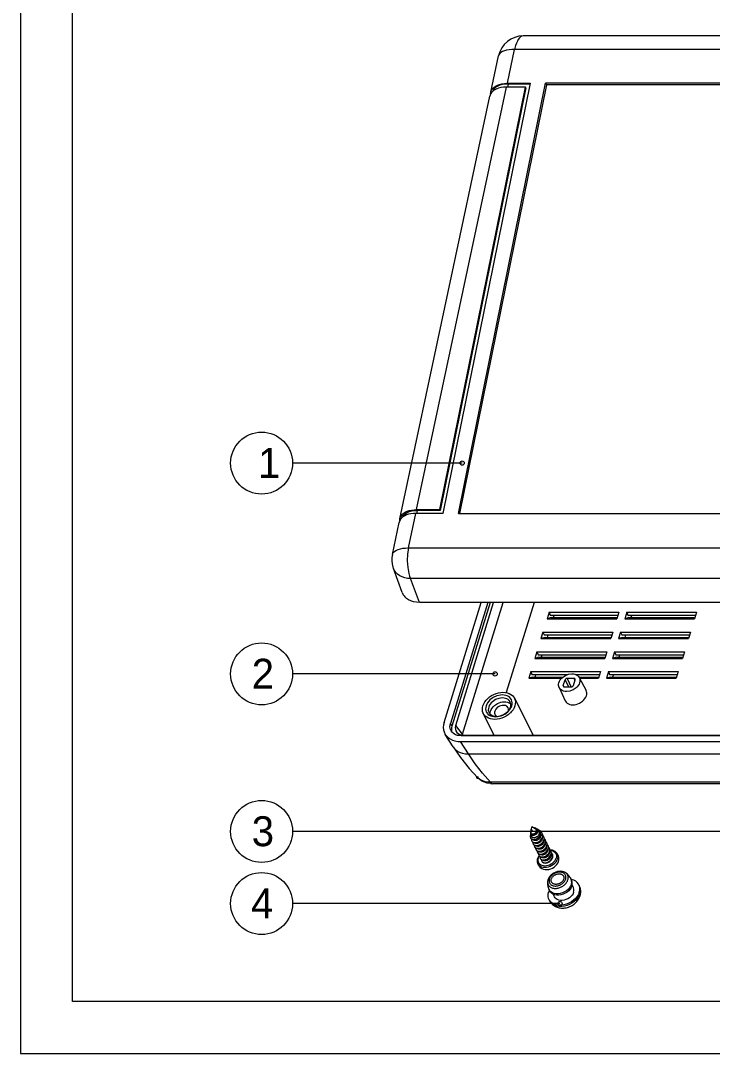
# Model space of a CAD drawing. Header units: millimetres. Extents: x 0 to 260, y 22 to 203.
# Drawn here: x 0.1 to 59.8, y 22.3 to 111.4 of the extents above; entities that cross this region are included whole.
import ezdxf

# ---------------------------------------------------------------- set-up
doc = ezdxf.new("R2010")
doc.units = ezdxf.units.MM

msp = doc.modelspace()

# ---------------------------------------------------------------- hatches: boundary and pattern name
h = msp.add_hatch(color=7)
edge = h.paths.add_edge_path()
edge.add_arc((39.537816, 46.080927), 0.12525, 0, 360)
h = msp.add_hatch(color=7)
edge = h.paths.add_edge_path()
edge.add_arc((44.691053, 41.579412), 0.131782, 0, 360)
h = msp.add_hatch(color=7)
edge = h.paths.add_edge_path()
edge.add_arc((44.953978, 41.418898), 0.126672, 0, 360)
h = msp.add_hatch(color=7)
edge = h.paths.add_edge_path()
edge.add_arc((44.966396, 41.393392), 0.126672, 0, 360)

# ---------------------------------------------------------------- linework, layer by layer
at = {"color": 7, "lineweight": 0}
for points in [[(0.128058, 22.287794), (259.869517, 22.287794), (259.869517, 202.784781), (0.128058, 202.784781)], [(4.604456, 198.308031), (255.392767, 198.308031), (255.392767, 26.763839), (4.604456, 26.763839)]]:
    msp.add_lwpolyline(points, close=True, dxfattribs=at)
for points in [[(43.498276, 110.071147), (43.119595, 110.038226), (42.76032, 109.942846), (42.426726, 109.790085), (42.125089, 109.585019), (41.861684, 109.332725), (41.642786, 109.03828), (41.474672, 108.70676), (41.363618, 108.343241)], [(43.498276, 110.069418), (43.379037, 110.04931), (43.267604, 109.989735), (43.172309, 109.903966), (43.069387, 109.773129), (42.986043, 109.629857), (42.900979, 109.440857), (42.832584, 109.244977)], [(105.332918, 110.071147), (43.498382, 110.071147)], [(42.744496, 108.896362), (42.504739, 108.89107), (42.265776, 108.868845), (42.063502, 108.8337), (41.865726, 108.779239), (41.712444, 108.717106), (41.569746, 108.632484), (41.471012, 108.545083), (41.396885, 108.438103), (41.364782, 108.342853)], [(42.125265, 105.983193), (42.74439, 108.896432)], [(42.832514, 109.245012), (42.800411, 109.133887), (42.770778, 109.017118), (42.744319, 108.896468)], [(104.578961, 108.896362), (42.744425, 108.896362)], [(40.694328, 105.202179), (41.363547, 108.342959)], [(34.287319, 69.198172), (42.056191, 105.65317)], [(36.293566, 69.197855), (43.684966, 105.653558)], [(43.722572, 105.584237), (36.330819, 69.128887)], [(44.087062, 105.982841), (36.561607, 68.868502)], [(37.902938, 68.872629), (45.426277, 105.978501)], [(45.488013, 105.859509), (37.988663, 68.872523)], [(40.748056, 105.150849), (40.714895, 105.100402), (40.688789, 105.053483), (40.667975, 105.009386)], [(40.677959, 105.030623), (40.677959, 105.044381), (40.677959, 105.064842), (40.679017, 105.086714), (40.680781, 105.110703), (40.683251, 105.136456), (40.687131, 105.164678), (40.692776, 105.195017)], [(40.700184, 105.228037), (40.694187, 105.202284)], [(40.700184, 105.228037), (40.710062, 105.263315), (40.722762, 105.301415), (40.739342, 105.342337), (40.760156, 105.386082), (40.786262, 105.433001), (40.81907, 105.483096), (40.860698, 105.535659), (40.912556, 105.591751), (40.977114, 105.650312), (41.057195, 105.710637), (41.157384, 105.771668), (41.282267, 105.831993), (41.437489, 105.888437), (41.632576, 105.937473), (41.866114, 105.97134), (42.125406, 105.983334)], [(40.905853, 105.318983), (40.841295, 105.260422), (40.789437, 105.203978), (40.748162, 105.150708)], [(42.16333, 105.913273), (41.920619, 105.899867), (41.693783, 105.864589), (41.484938, 105.808145), (41.297613, 105.730887), (41.139921, 105.636695), (41.018566, 105.535448), (40.932135, 105.435259), (40.872163, 105.338598), (40.834769, 105.253931)], [(42.055486, 105.652817), (41.796899, 105.641175), (41.563008, 105.607309), (41.367569, 105.55792), (41.211641, 105.501122), (41.086405, 105.440797), (40.986216, 105.379414), (40.905783, 105.319089)], [(43.685001, 105.652817), (42.056226, 105.652817)], [(42.125265, 105.983193), (42.137612, 105.960263), (42.151018, 105.936627), (42.163365, 105.913343)], [(42.125265, 105.983193), (44.087062, 105.983193)], [(42.187248, 105.913273), (42.154087, 105.748878), (42.134684, 105.652923)], [(42.16333, 105.913273), (42.180263, 105.913273), (42.191552, 105.913273)], [(44.072951, 105.913273), (42.191587, 105.913273)], [(43.722572, 105.58459), (43.685178, 105.652676)], [(45.426348, 105.97836), (45.446809, 105.938849), (45.467623, 105.898985), (45.488084, 105.859474)], [(100.712905, 105.97836), (45.427336, 105.97836)], [(100.689445, 105.858486), (45.484662, 105.858486)], [(32.856382, 68.417193), (40.62349, 104.869721)], [(40.651606, 104.968287), (40.623384, 104.869862)], [(40.667975, 105.00928), (40.651747, 104.968357)], [(32.856382, 68.417193), (32.868023, 68.464818), (32.883193, 68.511738), (32.903301, 68.561832), (32.929759, 68.615454), (32.963979, 68.672604), (33.007723, 68.732929), (33.063815, 68.795724), (33.135076, 68.862046), (33.225387, 68.929779), (33.340393, 68.997865), (33.483621, 69.062776), (33.658951, 69.120632), (33.859329, 69.164376), (34.073465, 69.190129), (34.287954, 69.198243)], [(32.998516, 68.473003), (33.022505, 68.5298), (33.089885, 68.643747), (33.189721, 68.759105), (33.324483, 68.867055), (33.489935, 68.960541), (33.679377, 69.033919), (33.886105, 69.085778), (34.103769, 69.116822), (34.325313, 69.128111)], [(34.218421, 68.867796), (34.010988, 68.860388), (33.799674, 68.835693), (33.598944, 68.793007), (33.421849, 68.735857), (33.276857, 68.670593), (33.160794, 68.60286), (33.069424, 68.535127)], [(33.580881, 65.889858), (34.218351, 68.868008)], [(36.561748, 68.867796), (34.218245, 68.867796)], [(34.287319, 69.198172), (34.299666, 69.175242), (34.313072, 69.151606), (34.325419, 69.128322)], [(34.287319, 69.198172), (36.293566, 69.198172)], [(34.349337, 69.128252), (34.316176, 68.963857), (34.296773, 68.867902)], [(34.325384, 69.128252), (34.342317, 69.128252), (34.353606, 69.128252)], [(36.330961, 69.128252), (34.353641, 69.128252)], [(36.330961, 69.128957), (36.293566, 69.197749)], [(37.903961, 68.872629), (93.189531, 68.872629)], [(32.199933, 65.336596), (32.785544, 68.084735)], [(32.813343, 68.18189), (32.785473, 68.084876)], [(32.833663, 68.232514), (32.813202, 68.181714)], [(32.940096, 68.405128), (32.895293, 68.344098), (32.860368, 68.286595), (32.833557, 68.23262)], [(32.840013, 68.245284), (32.840013, 68.277034), (32.841424, 68.308784), (32.844599, 68.343004), (32.849538, 68.380751), (32.856241, 68.417087)], [(33.069283, 68.535021), (32.996964, 68.469051), (32.940166, 68.405199)], [(32.199933, 65.336596), (32.15954, 65.062664), (32.154072, 64.785557), (32.183793, 64.510259), (32.247911, 64.241574), (32.287069, 64.126569)], [(32.201132, 65.336244), (32.233235, 65.431846), (32.307407, 65.538518), (32.406449, 65.625874), (32.548839, 65.710717), (32.702077, 65.772277), (32.899853, 65.827046), (33.102127, 65.862235), (33.34109, 65.884593), (33.580846, 65.889752)], [(33.580881, 65.889858), (33.504329, 65.346227), (33.485631, 64.770141), (33.526906, 64.202169), (33.624979, 63.681469), (33.689537, 63.460101), (33.772087, 63.245083)], [(33.580881, 65.889858), (96.303006, 65.889858)], [(33.054149, 62.043416), (32.286504, 64.127274)], [(33.772263, 63.245047), (33.517822, 63.26811), (33.267086, 63.319484), (33.04435, 63.394228), (32.833522, 63.498342), (32.656339, 63.620932), (32.500852, 63.769981), (32.380246, 63.934067), (32.290597, 64.116409), (32.286716, 64.126639)], [(96.494353, 63.245047), (33.772228, 63.245047)], [(34.5307, 61.188671), (33.772228, 63.245012)], [(33.054149, 62.043416), (33.143754, 61.855738)], [(33.143719, 61.855667), (33.216039, 61.74807)], [(33.215897, 61.748176), (33.264228, 61.688557)], [(34.530524, 61.188671), (34.277759, 61.202693), (34.028168, 61.246879), (33.806007, 61.316729), (33.596016, 61.417271), (33.418701, 61.539552), (33.264404, 61.688557)], [(97.550464, 61.188671), (34.530594, 61.188671)], [(36.659785, 50.84064), (39.857715, 61.188671)], [(40.444032, 61.188671), (37.215762, 50.742568)], [(40.636437, 61.188671), (37.341492, 50.525962)], [(37.664531, 50.583289), (40.941837, 61.188494)], [(38.245909, 49.816773), (41.759928, 61.188565)], [(44.430527, 61.188671), (42.026346, 53.408862)], [(45.724692, 60.349447), (45.548303, 59.779711)], [(45.548479, 59.779641), (51.579921, 59.779641)], [(45.906937, 59.885756), (45.548515, 59.77957)], [(45.724692, 60.349447), (51.756134, 60.349447)], [(45.724692, 60.349447), (45.825939, 60.092273)], [(45.825798, 60.092096), (51.676265, 60.092096)], [(45.906937, 59.885756), (51.612412, 59.885756)], [(46.151377, 60.092096), (46.087524, 59.885721)], [(51.756028, 60.349447), (51.579639, 59.779711)], [(52.608339, 59.885756), (52.249917, 59.77957)], [(52.426094, 60.349447), (52.250058, 59.779711)], [(52.250058, 59.779641), (58.281499, 59.779641)], [(52.426094, 60.349447), (58.457536, 60.349447)], [(52.426094, 60.349447), (52.527341, 60.092273)], [(52.527376, 60.092096), (58.377843, 60.092096)], [(52.608339, 59.885756), (58.314167, 59.885756)], [(52.85292, 60.092096), (52.789067, 59.885721)], [(58.45743, 60.349447), (58.281394, 59.779711)], [(45.378441, 58.175596), (45.020018, 58.069762)], [(45.196196, 58.639675), (45.020159, 58.069939)], [(45.020159, 58.069833), (51.051601, 58.069833)], [(45.196196, 58.639675), (51.227637, 58.639675)], [(45.196196, 58.639675), (45.297443, 58.3825)], [(45.297478, 58.382323), (51.147945, 58.382323)], [(45.378441, 58.175596), (51.084268, 58.175596)], [(45.623057, 58.382323), (45.559204, 58.175596)], [(51.227531, 58.639675), (51.051495, 58.069939)], [(51.897774, 58.639675), (51.721385, 58.069939)], [(51.721561, 58.069833), (57.753003, 58.069833)], [(52.080019, 58.175596), (51.721597, 58.069762)], [(51.897774, 58.639675), (57.929216, 58.639675)], [(51.897774, 58.639675), (51.999021, 58.3825)], [(51.99888, 58.382323), (57.849347, 58.382323)], [(52.080019, 58.175596), (57.785847, 58.175596)], [(52.324635, 58.382323), (52.260782, 58.175596)], [(57.92911, 58.639675), (57.753074, 58.069939)], [(44.667911, 56.929867), (44.491522, 56.360131)], [(44.491698, 56.360025), (50.52314, 56.360025)], [(44.850156, 56.465787), (44.491734, 56.359954)], [(44.667911, 56.929867), (50.699352, 56.929867)], [(44.667911, 56.929867), (44.769158, 56.672692)], [(44.769017, 56.672515), (50.619484, 56.672515)], [(44.850156, 56.465787), (50.555984, 56.465787)], [(45.094737, 56.672515), (45.030884, 56.465788)], [(50.699247, 56.929867), (50.523211, 56.360131)], [(51.369489, 56.929867), (51.1931, 56.360131)], [(51.193241, 56.360025), (57.224683, 56.360025)], [(51.551734, 56.465787), (51.193312, 56.359954)], [(51.369489, 56.929867), (57.400931, 56.929867)], [(51.369489, 56.929867), (51.470736, 56.672692)], [(51.470595, 56.672515), (57.321062, 56.672515)], [(51.551734, 56.465787), (57.257209, 56.465787)], [(51.796139, 56.672515), (51.732286, 56.465788)], [(57.40079, 56.929867), (57.224401, 56.360131)], [(44.139414, 55.220059), (43.963378, 54.650322)], [(43.963378, 54.650252), (46.822995, 54.650252)], [(44.321836, 54.756015), (43.963414, 54.650181)], [(44.139414, 55.220059), (50.170856, 55.220059)], [(44.139414, 55.220059), (44.240662, 54.962884)], [(44.240697, 54.962707), (47.340908, 54.962707)], [(44.321836, 54.756015), (46.942975, 54.756015)], [(44.566276, 54.962707), (44.502423, 54.755979)], [(46.57217, 54.267841), (46.621779, 54.390255), (46.689645, 54.504202), (46.779383, 54.616385), (46.882614, 54.715869), (47.129559, 54.881321), (47.408606, 54.988566), (47.695414, 55.026313), (47.828853, 55.018023), (47.959645, 54.990682), (48.071696, 54.947114), (48.174487, 54.884496), (48.256596, 54.808958), (48.321242, 54.718338), (48.328298, 54.705991)], [(46.949572, 54.01116), (47.107969, 54.524099)], [(47.277373, 54.638187), (47.205406, 54.622665), (47.144023, 54.58139), (47.108039, 54.52424)], [(47.415697, 53.897142), (47.108075, 54.524028)], [(47.277373, 54.638187), (47.642851, 53.89312)], [(47.880446, 54.638187), (47.277549, 54.638187)], [(47.820862, 54.01116), (47.979259, 54.524099)], [(47.975873, 54.588234), (47.943064, 54.622806), (47.88027, 54.638328)], [(47.962785, 54.470759), (47.880588, 54.638328)], [(47.97933, 54.524134), (47.978977, 54.581284)], [(48.016019, 54.962707), (50.091411, 54.962707)], [(48.285083, 54.756015), (50.027452, 54.756015)], [(48.328157, 54.706061), (48.366654, 54.608739), (48.385307, 54.505331), (48.382132, 54.385166), (48.356732, 54.267911)], [(48.328333, 54.705709), (48.911475, 53.58952)], [(48.357437, 54.650252), (49.994679, 54.650252)], [(50.170927, 55.220059), (49.994538, 54.650322)], [(51.023238, 54.756015), (50.664816, 54.650181)], [(50.840993, 55.220059), (50.664957, 54.650322)], [(50.664957, 54.650252), (56.696398, 54.650252)], [(50.840993, 55.220059), (56.872434, 55.220059)], [(50.840993, 55.220059), (50.94224, 54.962884)], [(50.942099, 54.962707), (56.792566, 54.962707)], [(51.023238, 54.756015), (56.729066, 54.756015)], [(51.267854, 54.962707), (51.204001, 54.755979)], [(56.872329, 55.220059), (56.696292, 54.650322)], [(46.589562, 53.852022), (46.543701, 54.030174), (46.546744, 54.150383), (46.572276, 54.267947)], [(46.589421, 53.852339), (47.115412, 52.708281)], [(48.356555, 54.267841), (48.307078, 54.145118), (48.23908, 54.031127), (48.149342, 53.919076), (48.046111, 53.81946), (47.799519, 53.654007), (47.520119, 53.546763), (47.233311, 53.509016), (47.100181, 53.51735), (46.969433, 53.544999), (46.857206, 53.588259), (46.754239, 53.650832), (46.672262, 53.726503), (46.607483, 53.816991), (46.589491, 53.851916)], [(46.949572, 54.01116), (46.949924, 53.95401)], [(46.949572, 54.01116), (46.999666, 53.909207)], [(46.952852, 53.947448), (46.986014, 53.912523)], [(46.985943, 53.912629), (47.048385, 53.897107)], [(47.048455, 53.897142), (47.651353, 53.897142)], [(47.651529, 53.897142), (47.723496, 53.912664), (47.784879, 53.953939), (47.820862, 54.011089)], [(48.940685, 53.137153), (48.967143, 53.257626), (48.970318, 53.381275), (48.951312, 53.488696), (48.911404, 53.589767)], [(40.015654, 52.270378), (40.083387, 52.441299), (40.174404, 52.601636), (40.293687, 52.761003), (40.431226, 52.905025), (40.590593, 53.038684), (40.76319, 53.155144), (40.949942, 53.254892), (41.145954, 53.335061), (41.345979, 53.393225), (41.551296, 53.429958), (41.746779, 53.442438), (41.942526, 53.431369), (42.119885, 53.397591), (42.290365, 53.338942), (42.435621, 53.261286), (42.565532, 53.160083), (42.658797, 53.056278), (42.732748, 52.938186)], [(42.536604, 52.536337), (42.520376, 52.660382), (42.480865, 52.779401), (42.419261, 52.886645), (42.338343, 52.980131), (42.235684, 53.061667), (42.120326, 53.124417), (41.984418, 53.172572), (41.84269, 53.200617), (41.68588, 53.210848), (41.529071, 53.202029), (41.204162, 53.127592), (40.895129, 52.984717), (40.624901, 52.782576), (40.513071, 52.666336), (40.416057, 52.537395), (40.342502, 52.408235), (40.287998, 52.270342)], [(42.363637, 52.605905), (42.353054, 52.626366), (42.28607, 52.72241), (42.200301, 52.803107), (42.092086, 52.869782), (41.973817, 52.916349), (41.836278, 52.945806), (41.695829, 52.955155), (41.543517, 52.945012), (41.393851, 52.916349), (41.097165, 52.803107), (40.835051, 52.626366), (40.727145, 52.521591), (40.633262, 52.404116), (40.562574, 52.285053), (40.511201, 52.157524)], [(40.677465, 51.818011), (40.72972, 51.946863), (40.80129, 52.066719), (40.89557, 52.184503), (41.004137, 52.289322), (41.263429, 52.463241), (41.55694, 52.575777), (41.706562, 52.605411), (41.858565, 52.615994), (41.998838, 52.607131), (42.136201, 52.577894), (42.31259, 52.500636)], [(42.417753, 52.404045), (42.400291, 52.507453), (42.363778, 52.605834)], [(42.732607, 52.938362), (44.356443, 49.731965)], [(42.732784, 52.93801), (42.746895, 52.908729), (42.797077, 52.759813), (42.818156, 52.603224), (42.809072, 52.434596), (42.771942, 52.270201)], [(47.115801, 52.70754), (47.132734, 52.674379), (47.198042, 52.581422), (47.281606, 52.503282), (47.386602, 52.438106), (47.501387, 52.392509), (47.63606, 52.363008), (47.773378, 52.353351), (47.922559, 52.362788), (48.069359, 52.390746), (48.358637, 52.499754), (48.616517, 52.671204), (48.724732, 52.774921), (48.818659, 52.891337), (48.889347, 53.009782), (48.94072, 53.137223)], [(40.04631, 51.620279), (40.040666, 51.631921), (39.990351, 51.780969), (39.969405, 51.937426), (39.978489, 52.106054), (40.015619, 52.270448)], [(40.287963, 52.270378), (40.258197, 52.139233), (40.250921, 52.004383), (40.267149, 51.880206), (40.30666, 51.761319), (40.400499, 51.612447)], [(40.51106, 52.157383), (40.484381, 52.035542), (40.480721, 51.910791), (40.498183, 51.806942), (40.534696, 51.70865)], [(40.534837, 51.708473), (40.54542, 51.688012), (40.612404, 51.592277), (40.698173, 51.511623), (40.806388, 51.444816), (40.924656, 51.398382), (41.06246, 51.368792), (41.202645, 51.359576)], [(40.647126, 51.572407), (40.650918, 51.696497), (40.677465, 51.81794)], [(41.029361, 51.818011), (41.011722, 51.733388), (41.012075, 51.646914), (41.04453, 51.5372)], [(42.186931, 52.098787), (42.163647, 52.139003), (42.110025, 52.200695), (42.043703, 52.249423), (41.960403, 52.28717), (41.871547, 52.309042), (41.668347, 52.309748), (41.45915, 52.251187), (41.26865, 52.14112), (41.118719, 51.990131), (41.029467, 51.817976)], [(41.202645, 51.35947), (41.354825, 51.36948), (41.504623, 51.398276), (41.801309, 51.51187), (42.063423, 51.688259)], [(41.814856, 51.512787), (41.892467, 51.556179), (42.162695, 51.757968)], [(42.063423, 51.688153), (42.171461, 51.793105), (42.265212, 51.910756)], [(42.162801, 51.758074), (42.345187, 51.964802)], [(42.208979, 51.842846), (42.21921, 51.989249), (42.187107, 52.098963)], [(42.265283, 51.910686), (42.335838, 52.029351), (42.387344, 52.157277)], [(42.362437, 52.466734), (42.312696, 52.500601)], [(42.345046, 51.964802), (42.371504, 52.003254)], [(42.771907, 52.270378), (42.704306, 52.099457), (42.613157, 51.939119), (42.493741, 51.77962), (42.356334, 51.635731)], [(42.425302, 52.4123), (42.362508, 52.466628)], [(42.371574, 52.00336), (42.443894, 52.130007)], [(42.387414, 52.157383), (42.414225, 52.280855)], [(42.414296, 52.280714), (42.417824, 52.404186)], [(42.443929, 52.130149), (42.499668, 52.270201)], [(42.499562, 52.270378), (42.529328, 52.401788), (42.536604, 52.536372)], [(36.659785, 50.84064), (36.610396, 50.629326), (36.593815, 50.412721), (36.611807, 50.21027), (36.664724, 50.014434), (36.765971, 49.809823)], [(42.346598, 51.626488), (42.191728, 51.497944), (42.024159, 51.385541), (41.837539, 51.285837), (41.641395, 51.205977), (41.441723, 51.147504), (41.236759, 51.110727), (41.040835, 51.098247), (40.845176, 51.109316), (40.667817, 51.143094), (40.497337, 51.201743), (40.351948, 51.279266), (40.22217, 51.380602), (40.122907, 51.492432), (40.046134, 51.620138)], [(40.04631, 51.619926), (40.943424, 49.731859)], [(40.40064, 51.612341), (40.449324, 51.560836)], [(40.449218, 51.560659), (40.551744, 51.479124), (40.667234, 51.416373), (40.803274, 51.368087), (40.944871, 51.340173), (41.101813, 51.329943), (41.25849, 51.338762)], [(41.04453, 51.537235), (41.067814, 51.497018), (41.121436, 51.435503), (41.187758, 51.386952), (41.247025, 51.358024)], [(41.258455, 51.338797), (41.583363, 51.413234), (41.777744, 51.493667)], [(41.777638, 51.493843), (41.814679, 51.512893)], [(37.270584, 50.106157), (37.219079, 50.215518), (37.185344, 50.340269), (37.17357, 50.469518), (37.184418, 50.607763), (37.215904, 50.742568)], [(37.215833, 50.742462), (37.341422, 50.526209)], [(37.654371, 49.779202), (37.553124, 49.830002), (37.44363, 49.905144), (37.34816, 49.997219), (37.270549, 50.106227)], [(37.341563, 50.526103), (37.310078, 50.391475), (37.29923, 50.253406), (37.311004, 50.123981), (37.344738, 49.999053)], [(37.664531, 50.583289), (37.631679, 50.411394), (37.640437, 50.251446), (37.687866, 50.106828), (37.771026, 49.980921), (37.886977, 49.877106), (38.032782, 49.798766), (38.205499, 49.749282), (38.402189, 49.732036)], [(38.245909, 49.816773), (37.664531, 50.583359)], [(36.7659, 49.809894), (36.8675, 49.672663), (37.016725, 49.52851), (37.188175, 49.410549), (37.391022, 49.313491), (37.605511, 49.245802), (37.84712, 49.203381), (38.091639, 49.190063)], [(37.447679, 48.727783), (36.766112, 49.808694)], [(38.129281, 49.688609), (37.973353, 49.697208), (37.819542, 49.724592), (37.654442, 49.779273)], [(38.091392, 49.190099), (101.223092, 49.190099)], [(38.756131, 48.133847), (38.091498, 49.190063)], [(101.487676, 49.688609), (38.134784, 49.688609)], [(38.245909, 49.816773), (38.229328, 49.754331)], [(38.245909, 49.816773), (38.230739, 49.748334)], [(38.245909, 49.816773), (38.292123, 49.743395)], [(38.402295, 49.732036), (101.608784, 49.732036)], [(40.911216, 49.799875), (40.890049, 49.732142)], [(37.447679, 48.728136), (38.06892, 47.814089), (38.819984, 46.865822), (39.537534, 46.080892)], [(37.447855, 48.727783), (37.534286, 48.608544), (37.679983, 48.462362), (37.848963, 48.342903), (38.050047, 48.245316), (38.26383, 48.179214), (38.508702, 48.140452), (38.755955, 48.133706)], [(38.756131, 48.133847), (101.713912, 48.133847)], [(40.672808, 45.687474), (39.976778, 46.458293), (39.337544, 47.274268), (38.756167, 48.133988)], [(40.657462, 45.557581), (40.37771, 45.60697), (40.150609, 45.678981), (39.934621, 45.779831), (39.743239, 45.90251), (39.569849, 46.049001), (39.537393, 46.081103)], [(40.672808, 45.687121), (40.438873, 45.690737), (40.206789, 45.724516), (39.999885, 45.785149), (39.804622, 45.87621), (39.663996, 45.969211), (39.537922, 46.080468)], [(40.657462, 45.557581), (40.881829, 45.546292)], [(102.795458, 45.687474), (40.672702, 45.687474)], [(40.672808, 45.687474), (40.722638, 45.625209), (40.784639, 45.575643), (40.881653, 45.547068)], [(103.004408, 45.546574), (40.881653, 45.546574)], [(44.148904, 41.160629), (44.125974, 41.118296), (44.101632, 41.048093), (44.094929, 40.980007), (44.105865, 40.917213), (44.117154, 40.889696)], [(44.176632, 41.438301), (44.151585, 41.405845), (44.122657, 41.352576), (44.108194, 41.300012), (44.107841, 41.250976), (44.120894, 41.208995)], [(44.120999, 41.208854), (44.135816, 41.185218)], [(44.120999, 41.208854), (44.133699, 41.183454)], [(44.133558, 41.183348), (44.161075, 41.145248)], [(44.133911, 40.861227), (44.177656, 40.815013), (44.235158, 40.780441), (44.30395, 40.758216), (44.381914, 40.749749), (44.465169, 40.755394), (44.5516, 40.775149), (44.636972, 40.80831), (44.718817, 40.853466), (44.793606, 40.909557), (44.858869, 40.974116), (44.912139, 41.04573), (44.95165, 41.121577), (44.976344, 41.199188), (44.979519, 41.21718)], [(44.135816, 41.185077), (44.148516, 41.170613), (44.186616, 41.142744), (44.234241, 41.124752), (44.288922, 41.117696), (44.348188, 41.121224), (44.409572, 41.135688), (44.470602, 41.160382), (44.528458, 41.193896), (44.581022, 41.23623), (44.62653, 41.284208), (44.662513, 41.337124), (44.688266, 41.39251), (44.703083, 41.448602), (44.706258, 41.503988), (44.698144, 41.556199), (44.693911, 41.569605)], [(44.206266, 41.661891), (44.190391, 41.64778), (44.165696, 41.619911), (44.149821, 41.592041), (44.142413, 41.56523), (44.143471, 41.540889), (44.148057, 41.528189)], [(44.148199, 41.528224), (44.165485, 41.507057)], [(44.148199, 41.528224), (44.160546, 41.502824)], [(44.160616, 41.502718), (44.180725, 41.479787)], [(44.164074, 41.332538), (44.183124, 41.478588)], [(44.624837, 41.488254), (44.616017, 41.437454), (44.596262, 41.38736), (44.565923, 41.339029), (44.527117, 41.295637), (44.481609, 41.258949), (44.431514, 41.230021), (44.379303, 41.210265), (44.327445, 41.200388), (44.278762, 41.20074), (44.236428, 41.211324), (44.202209, 41.231079), (44.177514, 41.259654), (44.164462, 41.295285), (44.164109, 41.332679)], [(44.167143, 41.138581), (44.204184, 40.998528)], [(44.168377, 41.505117), (44.19025, 41.494886), (44.216355, 41.490653)], [(44.168871, 41.137875), (44.19921, 41.117061), (44.246482, 41.099423), (44.301163, 41.092014), (44.36043, 41.095895), (44.422166, 41.110359), (44.435571, 41.114945)], [(44.182841, 41.478271), (44.202597, 41.469804), (44.228702, 41.465218)], [(44.247435, 41.568864), (44.228032, 41.567806), (44.21251, 41.572392), (44.202279, 41.581917), (44.198752, 41.595675)], [(44.199034, 41.600896), (44.230784, 41.845018)], [(44.870476, 41.248824), (44.851426, 41.18356), (44.81897, 41.120413), (44.774873, 41.060088), (44.720545, 41.006466), (44.659162, 40.960957), (44.592487, 40.924621), (44.522637, 40.899574), (44.453845, 40.885816), (44.388581, 40.883699), (44.329315, 40.893577), (44.278162, 40.914743), (44.237945, 40.945435), (44.210076, 40.984946), (44.204431, 40.998352)], [(44.216249, 41.490653), (44.228597, 41.465253)], [(44.247435, 41.568864), (44.216391, 41.490547)], [(44.228667, 41.465182), (44.253009, 41.476119)], [(44.527011, 41.671875), (44.230678, 41.845089)], [(44.234841, 40.598055), (44.252832, 40.567363), (44.300457, 40.517269), (44.363252, 40.479874), (44.439452, 40.456238), (44.525177, 40.447771), (44.617957, 40.454827), (44.713913, 40.477757), (44.809516, 40.515857), (44.900885, 40.568069), (44.984494, 40.632627), (45.057166, 40.707416), (45.11608, 40.789966), (45.158766, 40.877807), (45.183813, 40.967413), (45.190163, 41.056313)], [(44.240556, 40.592869), (44.287828, 40.542774), (44.350623, 40.50538), (44.426823, 40.481744), (44.5129, 40.472924), (44.605681, 40.480333), (44.701636, 40.503263), (44.796886, 40.541363), (44.888256, 40.593574), (44.971864, 40.658133), (45.044536, 40.732569), (45.10345, 40.815472), (45.146136, 40.903313), (45.171536, 40.992919), (45.177534, 41.081819)], [(44.247435, 41.568864), (44.253079, 41.476083)], [(44.326316, 40.730664), (44.394049, 40.723961), (44.478011, 40.729958), (44.564088, 40.749714), (44.649461, 40.782522), (44.730952, 40.827678), (44.806094, 40.884122), (44.871005, 40.949033), (44.924627, 41.020294), (44.964138, 41.096142), (44.988833, 41.173753), (44.995536, 41.215381)], [(45.013457, 41.10549), (45.009576, 41.035993), (44.990879, 40.96579), (44.958071, 40.896999), (44.912562, 40.832793), (44.857176, 40.774937), (44.792971, 40.725549), (44.723826, 40.68639), (44.651859, 40.657815), (44.580246, 40.642646), (44.512512, 40.639118), (44.450423, 40.647937), (44.397859, 40.668399), (44.356232, 40.699443), (44.332596, 40.730135)], [(44.683045, 41.595746), (44.649884, 41.645487), (44.612137, 41.679707), (44.567687, 41.706165), (44.517945, 41.724509), (44.465028, 41.734387), (44.418109, 41.735798)], [(44.435713, 41.114804), (44.482985, 41.134912), (44.54084, 41.168426), (44.593757, 41.210406), (44.638912, 41.258737), (44.675249, 41.311654), (44.701001, 41.36704), (44.715465, 41.423484), (44.71864, 41.478518), (44.710526, 41.530729), (44.695357, 41.57024)], [(44.479457, 41.132372), (44.493568, 41.136252), (44.553187, 41.158125), (44.609632, 41.189169), (44.660079, 41.227269), (44.702412, 41.271366), (44.734868, 41.318991), (44.756387, 41.369086)], [(44.527011, 41.671875), (44.54712, 41.658822), (44.581692, 41.626014), (44.607092, 41.585444), (44.621909, 41.538525), (44.624731, 41.488078)], [(44.952991, 41.421085), (44.915596, 41.479646), (44.861974, 41.531858), (44.796357, 41.57278), (44.721568, 41.600296), (44.685232, 41.60841)], [(44.693911, 41.569569), (44.686855, 41.587561)], [(44.792971, 41.498238), (44.758046, 41.528224), (44.697015, 41.572321)], [(44.706328, 41.563361), (44.740548, 41.524202), (44.760656, 41.47693), (44.765948, 41.424366), (44.756423, 41.36898)], [(44.792971, 41.498238), (44.821193, 41.467899), (44.854001, 41.413571)], [(44.853931, 41.413501), (44.955178, 41.416676)], [(44.853931, 41.413501), (44.870511, 41.361995), (44.875803, 41.306256), (44.870511, 41.248753)], [(44.964174, 41.395227), (44.955001, 41.416746)], [(44.955037, 41.416605), (44.967384, 41.391205)], [(44.979696, 41.217109), (44.984987, 41.27567), (44.977932, 41.349048), (44.965937, 41.390676)], [(44.995536, 41.215416), (44.997299, 41.250341), (44.990244, 41.323719), (44.967313, 41.391099)], [(45.141444, 41.227446), (45.134742, 41.240498), (45.087117, 41.307879), (45.024322, 41.363971), (44.9707, 41.396426)], [(44.992784, 41.199223), (45.00372, 41.165709), (45.013598, 41.105384)], [(45.013457, 41.10549), (45.177498, 41.081854)], [(45.152804, 41.201622), (45.141515, 41.227375)], [(45.177604, 41.081713), (45.165257, 41.164263), (45.15291, 41.201657)], [(45.188117, 41.083124), (45.177534, 41.138863), (45.153897, 41.202363)], [(45.177604, 41.081713), (45.189951, 41.056313)], [(45.201875, 41.067955), (45.187764, 41.081713)], [(45.190022, 41.056242), (45.188258, 41.083054)], [(45.263223, 40.97976), (45.225829, 41.040085), (45.20184, 41.067955)], [(44.117048, 40.889837), (44.131159, 40.865143)], [(44.117048, 40.889484), (44.129396, 40.864437)], [(44.129431, 40.864331), (44.146364, 40.835756), (44.189756, 40.789543), (44.247259, 40.754618), (44.316403, 40.732745)], [(44.203832, 40.780617), (44.198893, 40.720645), (44.210534, 40.653264), (44.222529, 40.623631)], [(44.222458, 40.623525), (44.236569, 40.598831)], [(44.222458, 40.623525), (44.234806, 40.598125)], [(44.322012, 40.504322), (44.325893, 40.428827), (44.344237, 40.374852)], [(44.344414, 40.374782), (44.358525, 40.35044)], [(44.344414, 40.374782), (44.357114, 40.349382)], [(44.356972, 40.349311), (44.402834, 40.286164), (44.459984, 40.243831), (44.531598, 40.21455), (44.614148, 40.200086), (44.704811, 40.201497), (44.800061, 40.218783), (44.896017, 40.251239), (44.98915, 40.297806), (45.076286, 40.358131), (45.153192, 40.429744), (45.217398, 40.509472), (45.266786, 40.59555), (45.298536, 40.684803), (45.311942, 40.774408), (45.306297, 40.861192), (45.281603, 40.942331), (45.275606, 40.954325)], [(44.358348, 40.350334), (44.390098, 40.311881), (44.447601, 40.269195), (44.519215, 40.240267), (44.601412, 40.225451), (44.692429, 40.226862), (44.787326, 40.243795), (44.883634, 40.276604), (44.976768, 40.323523), (45.063551, 40.383848), (45.140809, 40.454756), (45.205015, 40.534837), (45.254404, 40.621267), (45.286154, 40.71052), (45.299559, 40.799773), (45.293562, 40.886909), (45.274512, 40.95429)], [(44.443967, 40.254202), (44.443967, 40.205872), (44.460195, 40.139902), (44.466545, 40.126144)], [(44.466545, 40.126073), (44.480656, 40.101732)], [(44.466545, 40.126073), (44.478892, 40.100673)], [(44.478928, 40.100567), (44.507503, 40.05647), (44.559008, 40.009198), (44.625331, 39.975331), (44.704, 39.955223), (44.792194, 39.950284), (44.886033, 39.961573), (44.981989, 39.988384), (45.076886, 40.030012), (45.166492, 40.085398), (45.247631, 40.152779), (45.317128, 40.229684), (45.372161, 40.313998), (45.410967, 40.402192), (45.431428, 40.492151), (45.432839, 40.580345), (45.414847, 40.663954), (45.397561, 40.705581)], [(44.48048, 40.101591), (44.494944, 40.081835), (44.546449, 40.034916), (44.612772, 40.000696), (44.691441, 39.980588), (44.779636, 39.976002), (44.873474, 39.986938), (44.969783, 40.013749), (45.064327, 40.055377), (45.153933, 40.110763), (45.235072, 40.178143), (45.304569, 40.255402), (45.359955, 40.339363), (45.398408, 40.42791), (45.418869, 40.517868), (45.42028, 40.606063), (45.402641, 40.689318), (45.396644, 40.705193)], [(45.127827, 40.767882), (45.103838, 40.694857), (45.063974, 40.623243), (45.011411, 40.557626), (44.949674, 40.501535), (44.879119, 40.454615), (44.803272, 40.419337), (44.727072, 40.397465), (44.655458, 40.390057), (44.58843, 40.395349), (44.530222, 40.414399), (44.484008, 40.44509)], [(45.249959, 40.519138), (45.227734, 40.450347), (45.191398, 40.382261), (45.14342, 40.319466), (45.08627, 40.264433), (45.022417, 40.218219), (44.95292, 40.181883), (44.880953, 40.156483), (44.811456, 40.14343), (44.746545, 40.142019), (44.686926, 40.152602), (44.636126, 40.174122), (44.600142, 40.202344)], [(44.601059, 39.851824), (44.614465, 39.828541), (44.659973, 39.777035), (44.720651, 39.737877), (44.79544, 39.712124), (44.880459, 39.701541), (44.972182, 39.706832), (45.068137, 39.727646), (45.16374, 39.763982), (45.255815, 39.814429), (45.340482, 39.877577), (45.414918, 39.950954), (45.475596, 40.033152), (45.520398, 40.120288), (45.547915, 40.209893), (45.556382, 40.299146), (45.546151, 40.384518), (45.519693, 40.456838)], [(44.602435, 39.852882), (44.647238, 39.802082), (44.708269, 39.762924), (44.782705, 39.737524), (44.867724, 39.727293), (44.959799, 39.732232), (45.055755, 39.753399), (45.151358, 39.789382), (45.24308, 39.839829), (45.328099, 39.902977), (45.402183, 39.976707), (45.46286, 40.058552), (45.508016, 40.145688), (45.535533, 40.235293), (45.543999, 40.324546), (45.533416, 40.409918), (45.518599, 40.456485)], [(45.371914, 40.270395), (45.350042, 40.201956), (45.313706, 40.13387), (45.265728, 40.071075), (45.208578, 40.015689), (45.145078, 39.969828), (45.075934, 39.933492), (45.00432, 39.908092), (44.93447, 39.894686), (44.868853, 39.893275), (44.809939, 39.903506), (44.758786, 39.925025), (44.721745, 39.953953)], [(44.723191, 39.60308), (44.767994, 39.540639), (44.824791, 39.498305), (44.895699, 39.469025), (44.977544, 39.454208), (45.067502, 39.454914), (45.162047, 39.471141), (45.257649, 39.502891), (45.35043, 39.549105), (45.437566, 39.608019), (45.514824, 39.678222), (45.579736, 39.757244), (45.62983, 39.842969), (45.662991, 39.931516), (45.677808, 40.020769), (45.673574, 40.107552), (45.650644, 40.188339), (45.641824, 40.208094)], [(44.724567, 39.604139), (44.752436, 39.569214), (44.808528, 39.525822), (44.878731, 39.495483), (44.960222, 39.479961), (45.050181, 39.479961), (45.144725, 39.495483), (45.240681, 39.526527), (45.33452, 39.572036), (45.421656, 39.63095), (45.49962, 39.701152), (45.565589, 39.780175), (45.616036, 39.865547), (45.649903, 39.954447), (45.665425, 40.044052), (45.661545, 40.130836), (45.640731, 40.208094)], [(45.135729, 40.828877), (45.127968, 40.767847)], [(45.25772, 40.578052), (45.249959, 40.519138)], [(45.274583, 40.954254), (45.263294, 40.979654)], [(45.385179, 40.731017), (45.366129, 40.765236), (45.312154, 40.830853)], [(45.379675, 40.328638), (45.371914, 40.27043)], [(45.396714, 40.705193), (45.385073, 40.730946)], [(45.50731, 40.482273), (45.45651, 40.558826), (45.434285, 40.582109)], [(45.51867, 40.45645), (45.507381, 40.482203)], [(45.629442, 40.233565), (45.598045, 40.285776), (45.553242, 40.336576)], [(45.638896, 40.212539), (45.629371, 40.233706)], [(44.566099, 40.004788), (44.565041, 39.983269), (44.57386, 39.91483), (44.588677, 39.877436)], [(44.588501, 39.87733), (44.601201, 39.85193)], [(44.588677, 39.87733), (44.602083, 39.854046)], [(44.688407, 39.758479), (44.691229, 39.687923), (44.710632, 39.628657)], [(44.710632, 39.628586), (44.724743, 39.604244)], [(44.710632, 39.628586), (44.723332, 39.603186)], [(44.848074, 39.349186), (44.840666, 39.338956), (44.768347, 39.219717), (44.718252, 39.095892)], [(44.789337, 39.131452), (44.836256, 39.245399), (44.873651, 39.31031)], [(44.810186, 39.508007), (44.810186, 39.459676), (44.826414, 39.393707), (44.832764, 39.379948)], [(44.832764, 39.379842), (44.846875, 39.355148)], [(44.832764, 39.379525), (44.845111, 39.354478)], [(45.494046, 40.021686), (45.472174, 39.953248), (45.43619, 39.885867), (45.388212, 39.823072), (45.331415, 39.767686), (45.267562, 39.721472), (45.198771, 39.685136), (45.127157, 39.659736), (45.057307, 39.645978), (44.99169, 39.644567), (44.932424, 39.654798), (44.881624, 39.676317), (44.842818, 39.70595)], [(44.845146, 39.354372), (44.880424, 39.302514), (44.934046, 39.257358), (45.002133, 39.225255), (45.08186, 39.207264), (45.170407, 39.204794), (45.264246, 39.217847), (45.359849, 39.246422), (45.454041, 39.289461), (45.542235, 39.346258), (45.621963, 39.414344), (45.689696, 39.491955), (45.742966, 39.576269), (45.779655, 39.664464), (45.798352, 39.753716), (45.798352, 39.841205), (45.778949, 39.923402), (45.76378, 39.959386)], [(44.846699, 39.355042), (44.86081, 39.335992), (44.912315, 39.289073), (44.978285, 39.254501), (45.056601, 39.234392), (45.144443, 39.229806), (45.237929, 39.240389), (45.333885, 39.266848), (45.428429, 39.308123), (45.518035, 39.363156), (45.599526, 39.430184), (45.669024, 39.506737), (45.72441, 39.590345), (45.763568, 39.678539), (45.784735, 39.768498), (45.786851, 39.856339), (45.769918, 39.939595), (45.762862, 39.958998)], [(44.932141, 39.257217), (44.931436, 39.23217), (44.941666, 39.164084), (44.954719, 39.130922)], [(45.616177, 39.772943), (45.594305, 39.704504), (45.558675, 39.637829), (45.511402, 39.575034), (45.454605, 39.520001), (45.390752, 39.473434), (45.322314, 39.436746), (45.251053, 39.411346), (45.181202, 39.397587), (45.115233, 39.395823), (45.055261, 39.405701), (45.004461, 39.426868), (44.966361, 39.456148)], [(44.967278, 39.105628), (44.993384, 39.064353), (45.043831, 39.016728), (45.109095, 38.981803), (45.186706, 38.960989), (45.273842, 38.955345), (45.366975, 38.965223), (45.462578, 38.990623), (45.557122, 39.030839), (45.646728, 39.084814), (45.728572, 39.150784), (45.798775, 39.226631), (45.855573, 39.309534), (45.895436, 39.397376), (45.918014, 39.486628), (45.921895, 39.574823), (45.906725, 39.658431), (45.885911, 39.710642)], [(44.970559, 39.1039), (45.016773, 39.0531), (45.078862, 39.014647), (45.154003, 38.990305), (45.239023, 38.980427), (45.331098, 38.986778), (45.426701, 39.008297), (45.522303, 39.045339), (45.613673, 39.096491), (45.697987, 39.159991), (45.771364, 39.233722), (45.831337, 39.315919), (45.875434, 39.403055), (45.902245, 39.492661), (45.910359, 39.581561), (45.89907, 39.66658), (45.884959, 39.710325)], [(45.738133, 39.524199), (45.716261, 39.45576), (45.680983, 39.389438), (45.634416, 39.327349), (45.577619, 39.271963), (45.513766, 39.225396), (45.444974, 39.188707), (45.374772, 39.162955), (45.304922, 39.148844), (45.238599, 39.146727), (45.178274, 39.156605), (45.127122, 39.177771), (45.088669, 39.207052)], [(45.123171, 38.818644), (45.180673, 38.77631), (45.251934, 38.747382), (45.334484, 38.733271), (45.424796, 38.734682), (45.520046, 38.751616), (45.615648, 38.783719), (45.708782, 38.830638), (45.795565, 38.89061), (45.872471, 38.961519), (45.937029, 39.041599), (45.986065, 39.127324), (46.018168, 39.216577), (46.031926, 39.30583), (46.026634, 39.392613), (46.006879, 39.461757)], [(45.860264, 39.275456), (45.838392, 39.207017), (45.803114, 39.140694), (45.756901, 39.079311), (45.700809, 39.024278), (45.637309, 38.977358), (45.568164, 38.940317), (45.497962, 38.914564), (45.428817, 38.900453), (45.362495, 38.897983), (45.301464, 38.907508), (45.249959, 38.928675), (45.209742, 38.959367)], [(45.377241, 38.706354), (45.469316, 38.71341), (45.564919, 38.735282), (45.659816, 38.772324), (45.751186, 38.823829), (45.834441, 38.887682), (45.907466, 38.961766), (45.967086, 39.043257), (46.01083, 39.130393), (46.037288, 39.219646), (46.044697, 39.308193), (46.033408, 39.39286), (46.008008, 39.462004)], [(45.501948, 40.083352), (45.494187, 40.021616)], [(45.623727, 39.829775), (45.616319, 39.772978)], [(45.751397, 39.984821), (45.734111, 40.015866), (45.681194, 40.082188)], [(45.745717, 39.578986), (45.738309, 39.524305)], [(45.762933, 39.958962), (45.751291, 39.984715)], [(45.873529, 39.736077), (45.820965, 39.814747), (45.799798, 39.836619)], [(46.347733, 39.622377), (46.256716, 39.699636), (46.147355, 39.760666), (46.022119, 39.803705), (45.885241, 39.826283), (45.806572, 39.830163)], [(45.843014, 39.785325), (45.896636, 39.778623), (46.017639, 39.748989), (46.124883, 39.700659), (46.214841, 39.635042), (46.285044, 39.553903), (46.333375, 39.460064), (46.358069, 39.356347), (46.358775, 39.245575), (46.335491, 39.131275)], [(45.86799, 39.334369), (45.860229, 39.275456)], [(45.884888, 39.710254), (45.873599, 39.736007)], [(45.995625, 39.487334), (45.959289, 39.545895), (45.921189, 39.588581)], [(46.00702, 39.461863), (45.995731, 39.487263)], [(46.347733, 39.622377), (46.403119, 39.554291), (46.457799, 39.448458), (46.485669, 39.331336), (46.486374, 39.206452), (46.459916, 39.078041)], [(46.525321, 38.84482), (46.553543, 38.967234), (46.562363, 39.087531), (46.553896, 39.205711), (46.527085, 39.320364), (46.483693, 39.42902), (46.423721, 39.530267), (46.347874, 39.622342)], [(44.718358, 39.095962), (44.69578, 38.998596), (44.687314, 38.902993), (44.693311, 38.810565)], [(44.693381, 38.810706), (44.719487, 38.707342), (44.774167, 38.601509), (44.85319, 38.510139), (44.95479, 38.436056), (45.07544, 38.381728), (45.211965, 38.348214), (45.359779, 38.336926), (45.514295, 38.348214), (45.671281, 38.381728), (45.825798, 38.436056), (45.973259, 38.510139), (46.108726, 38.601509), (46.22867, 38.707342), (46.328859, 38.824464), (46.406823, 38.949348), (46.45974, 39.078112)], [(44.693381, 38.810706), (44.725837, 38.675239), (44.782634, 38.547887), (44.862715, 38.431117), (44.965373, 38.329517), (45.083906, 38.248026), (45.229251, 38.184173), (45.382004, 38.147484), (45.549926, 38.137606), (45.715379, 38.155245), (45.878362, 38.199695), (46.030409, 38.266723), (46.169756, 38.354917), (46.290054, 38.459692), (46.392712, 38.580695), (46.469617, 38.707342), (46.525356, 38.844926)], [(44.789337, 39.131452), (44.766054, 39.017504), (44.766759, 38.906379), (44.791454, 38.802663), (44.839784, 38.708824), (44.909987, 38.627685), (44.999945, 38.562068), (45.10719, 38.513738), (45.228192, 38.484104), (45.359073, 38.474227), (45.496656, 38.484104), (45.635651, 38.513738), (45.772881, 38.562068), (45.903762, 38.627685), (46.024059, 38.708824), (46.130245, 38.802663), (46.219145, 38.906379), (46.28829, 39.017504), (46.335209, 39.131452)], [(44.954719, 39.130781), (44.967419, 39.105734)], [(44.954896, 39.130781), (44.969007, 39.10644)], [(45.123171, 38.818644), (45.097771, 38.88673), (45.090715, 38.958696), (45.093184, 38.989388)], [(45.123171, 38.818644), (45.139398, 38.802769), (45.156684, 38.787952), (45.175734, 38.774194), (45.197254, 38.760788), (45.222654, 38.747735), (45.25264, 38.734682), (45.287918, 38.723041), (45.329546, 38.713163), (45.377171, 38.70646)], [(47.121163, 37.88089), (47.067188, 37.91017), (47.009332, 37.935217), (46.948302, 37.956031), (46.884096, 37.972612), (46.816716, 37.983901), (46.747571, 37.990604), (46.677368, 37.991662), (46.605754, 37.988487), (46.533435, 37.98002), (46.461821, 37.966967), (46.390207, 37.948976), (46.319652, 37.927104), (46.250154, 37.900645), (46.182421, 37.869601), (46.116804, 37.835029), (46.053304, 37.796576), (45.992627, 37.754595), (45.935124, 37.70944), (45.880796, 37.660756), (45.830702, 37.609604), (45.784488, 37.555981), (45.74286, 37.500242), (45.705818, 37.442387), (45.673716, 37.383826), (45.647257, 37.323854), (45.625385, 37.262823)], [(47.156476, 37.322442), (47.169881, 37.373242), (47.177995, 37.42369), (47.180465, 37.473784), (47.177995, 37.522115), (47.170234, 37.56974), (47.157181, 37.615248), (47.139542, 37.65864), (47.116259, 37.699562), (47.088742, 37.738015), (47.056287, 37.773292), (47.019598, 37.805395), (46.978676, 37.83397), (46.933873, 37.859017), (46.885895, 37.879831), (46.83439, 37.896765), (46.780415, 37.909465), (46.72397, 37.917931), (46.665409, 37.922517), (46.605437, 37.922517), (46.544759, 37.917931), (46.48267, 37.909465), (46.420934, 37.896765), (46.359198, 37.879831), (46.297815, 37.859017), (46.237842, 37.83397), (46.179281, 37.805395), (46.122837, 37.773292), (46.068862, 37.738015), (46.017356, 37.699562), (45.968673, 37.65864), (45.92387, 37.615248), (45.882948, 37.56974), (45.845906, 37.522115), (45.813451, 37.473784), (45.785229, 37.42369), (45.761945, 37.373242), (45.743954, 37.322442)], [(45.913992, 37.322442), (45.928809, 37.363012), (45.947859, 37.403581), (45.97079, 37.443798), (45.997601, 37.482604), (46.028292, 37.520351), (46.062159, 37.556334), (46.099201, 37.590554), (46.139065, 37.622304), (46.181398, 37.651937), (46.226201, 37.678748), (46.272415, 37.702737), (46.32004, 37.723904), (46.369076, 37.741542), (46.418465, 37.756006), (46.468206, 37.766942), (46.517595, 37.773998), (46.566984, 37.777879), (46.614962, 37.777879), (46.661881, 37.773998), (46.707037, 37.766942), (46.749723, 37.756006), (46.790292, 37.741542), (46.828393, 37.723904), (46.862965, 37.702737), (46.894715, 37.678748), (46.922584, 37.651937), (46.946573, 37.622304), (46.966681, 37.590554), (46.972679, 37.578912)], [(46.972679, 37.578771), (46.982556, 37.556546), (46.994551, 37.52021), (47.001606, 37.482815), (47.004429, 37.443657), (47.002665, 37.403793), (46.996668, 37.363224), (46.986437, 37.322301)], [(47.619144, 37.33486), (47.575047, 37.41741), (47.524599, 37.497491), (47.468861, 37.573338), (47.40783, 37.645305), (47.342213, 37.71198), (47.272363, 37.774069), (47.19828, 37.830513), (47.121022, 37.88096)], [(47.346447, 37.251816), (47.361969, 37.31073), (47.371494, 37.369291), (47.375727, 37.427147), (47.373963, 37.483591), (47.366202, 37.538625), (47.353149, 37.592247), (47.334099, 37.643047), (47.309758, 37.69173), (47.280124, 37.737591), (47.244847, 37.780277), (47.205336, 37.819083), (47.160886, 37.854714), (47.121022, 37.880819)], [(45.597904, 37.133318), (45.590495, 37.041596), (45.58979, 36.950227), (45.595787, 36.858152), (45.608134, 36.765371), (45.627537, 36.673296), (45.65329, 36.582279), (45.686098, 36.492674), (45.724904, 36.405538)], [(45.597904, 37.133318), (45.594023, 37.076521), (45.595787, 37.019724), (45.603548, 36.964338), (45.616601, 36.911068), (45.635298, 36.860268), (45.659992, 36.811585), (45.689626, 36.765724), (45.724551, 36.723038), (45.764415, 36.684232), (45.808865, 36.648602), (45.857901, 36.616852), (45.910817, 36.589688), (45.967615, 36.566757), (46.027587, 36.547707), (46.090381, 36.533596), (46.156351, 36.524071), (46.223731, 36.519485), (46.293229, 36.519485), (46.363784, 36.524071), (46.435398, 36.533596), (46.507012, 36.547707), (46.578626, 36.566757), (46.649534, 36.589688), (46.719737, 36.616852), (46.788176, 36.648602), (46.854498, 36.684232), (46.918351, 36.723038), (46.979734, 36.765724), (47.03759, 36.811585), (47.091917, 36.860268), (47.142365, 36.911068), (47.188931, 36.964338), (47.230559, 37.019724), (47.267248, 37.076521), (47.298998, 37.134024), (47.325456, 37.192585), (47.346623, 37.251852)], [(45.625456, 37.262858), (45.613461, 37.219467), (45.604289, 37.176428), (45.597939, 37.133389)], [(45.743812, 37.322442), (45.730407, 37.27129), (45.722646, 37.220842), (45.719824, 37.170748), (45.722293, 37.122417), (45.730054, 37.075145), (45.743107, 37.029284), (45.761099, 36.985892), (45.784029, 36.94497), (45.811546, 36.906517), (45.844001, 36.871592), (45.881043, 36.83949), (45.921612, 36.810915), (45.966415, 36.785867), (46.014746, 36.765054), (46.065899, 36.747767), (46.119874, 36.735067), (46.176318, 36.726601), (46.234879, 36.722367), (46.294851, 36.722367), (46.355882, 36.726601), (46.417618, 36.735067), (46.479354, 36.747767), (46.541443, 36.765054), (46.602474, 36.785867), (46.662446, 36.810915), (46.721007, 36.83949), (46.777451, 36.871592), (46.831779, 36.906517), (46.882932, 36.94497), (46.931615, 36.985892), (46.976418, 37.029284), (47.01734, 37.075145), (47.054382, 37.122417), (47.08719, 37.170748), (47.11506, 37.220842), (47.138343, 37.27129), (47.156335, 37.322442)], [(47.643768, 36.870111), (47.580268, 36.718064), (47.486076, 36.571308), (47.364015, 36.435136), (47.217965, 36.313427), (47.053923, 36.210769), (46.876476, 36.130336), (46.692326, 36.075302), (46.507471, 36.04708), (46.328259, 36.04708), (46.160337, 36.075302), (46.010407, 36.130336), (45.882701, 36.210769), (45.781807, 36.313427), (45.725009, 36.405502)], [(47.699224, 36.757116), (47.635724, 36.605069), (47.541533, 36.458313), (47.419472, 36.322141), (47.273422, 36.200433), (47.10938, 36.097422), (46.932286, 36.016988), (46.747783, 35.961955), (46.562927, 35.934086), (46.383716, 35.934086), (46.215794, 35.961955), (46.065863, 36.016988), (45.938158, 36.097422), (45.837616, 36.200433), (45.780466, 36.292508)], [(45.92761, 37.065797), (45.917732, 37.088374), (45.90609, 37.124711), (45.898682, 37.162105), (45.89586, 37.201263), (45.897624, 37.240774), (45.903621, 37.281344), (45.913851, 37.322619)], [(46.986296, 37.322442), (46.971479, 37.28152), (46.952429, 37.240951), (46.929499, 37.201087), (46.902687, 37.162281), (46.871996, 37.124534), (46.838129, 37.088551), (46.801087, 37.054331), (46.761224, 37.022229), (46.71889, 36.992595), (46.67444, 36.965784), (46.627874, 36.941795), (46.580249, 36.920629), (46.531212, 36.903342), (46.481824, 36.888879), (46.432082, 36.87759), (46.382693, 36.870534), (46.333304, 36.867006), (46.285326, 36.867006), (46.238407, 36.870534), (46.193604, 36.87759), (46.150565, 36.888879), (46.109996, 36.903342), (46.072249, 36.920629), (46.037324, 36.941795), (46.005926, 36.965784), (45.978057, 36.992595), (45.953715, 37.022229), (45.933607, 37.054331), (45.92761, 37.06562)], [(47.674777, 37.22183), (47.619038, 37.334719)], [(47.643768, 36.870111), (47.674107, 37.022158), (47.670579, 37.168561), (47.632832, 37.305086), (47.619073, 37.334719)], [(48.30318, 36.80774), (48.263316, 36.883234), (48.157483, 37.020112), (48.020252, 37.134059), (47.855152, 37.222606), (47.667122, 37.282931), (47.643133, 37.28787)], [(47.699224, 36.757116), (47.729563, 36.908811), (47.726036, 37.055566), (47.688288, 37.191738), (47.674883, 37.221724)], [(47.821532, 36.592439), (47.711466, 36.817159)], [(47.842734, 36.191754), (47.86884, 36.322635), (47.865665, 36.448929), (47.833209, 36.566404), (47.821568, 36.59251)], [(48.328474, 36.191754), (48.367632, 36.37661), (48.369749, 36.557232), (48.334824, 36.727624), (48.303074, 36.807704)], [(48.355709, 36.693369), (48.303145, 36.807669)], [(48.399806, 35.895492), (48.422384, 35.979453), (48.43967, 36.065883), (48.4499, 36.152314), (48.453781, 36.237686), (48.451311, 36.321647), (48.442492, 36.403844), (48.427323, 36.484983), (48.406156, 36.563653), (48.378992, 36.639853), (48.355709, 36.693475)], [(48.381214, 36.078407), (48.420373, 36.263262), (48.422137, 36.443179), (48.387212, 36.613218), (48.360048, 36.683774)], [(45.723493, 35.541656), (45.675515, 35.655956), (45.640237, 35.826347), (45.642354, 36.006264), (45.681512, 36.191825)], [(45.747234, 36.357807), (45.681265, 36.191649)], [(48.328474, 36.191754), (48.253332, 36.006546), (48.143971, 35.826277), (48.003566, 35.655885), (47.835996, 35.50031), (47.645496, 35.363432), (47.43771, 35.249132), (47.218283, 35.160938), (46.992505, 35.10026), (46.767785, 35.069921), (46.549063, 35.069921), (46.343041, 35.10026), (46.154658, 35.160938), (45.98991, 35.249132), (45.85268, 35.363432), (45.746846, 35.50031), (45.723563, 35.541585)], [(45.780501, 36.292367), (45.725115, 36.405256)], [(45.781701, 35.430037), (45.810981, 35.377473), (45.855784, 35.307623), (45.906584, 35.241653), (45.963029, 35.179212), (46.024765, 35.120651), (46.091792, 35.066676), (46.163759, 35.017287), (46.240665, 34.972484), (46.322156, 34.933326), (46.407881, 34.899106), (46.497487, 34.870884), (46.590973, 34.849012), (46.687634, 34.833137), (46.787118, 34.823612), (46.888718, 34.821142), (46.991729, 34.825728), (47.095798, 34.837017), (47.20022, 34.855362), (47.30429, 34.880762), (47.407654, 34.913217), (47.508901, 34.952376), (47.607679, 34.997884), (47.703281, 35.050095), (47.795356, 35.107951), (47.882492, 35.171098), (47.96469, 35.239184), (48.041948, 35.311503), (48.112856, 35.388056), (48.177768, 35.467784), (48.235976, 35.550334), (48.287481, 35.635353), (48.331931, 35.721784), (48.369679, 35.809626), (48.399665, 35.895351)], [(48.381214, 36.078407), (48.306073, 35.893904), (48.197064, 35.713987), (48.057012, 35.543949), (47.889442, 35.388726), (47.699648, 35.252201), (47.492214, 35.138254), (47.273139, 35.05006), (47.04842, 34.989735), (46.823701, 34.959396), (46.605684, 34.959396), (46.400014, 34.989735), (46.212337, 35.05006), (46.047589, 35.138254), (45.910712, 35.252201), (45.805231, 35.388726), (45.794648, 35.407071)], [(46.188559, 35.791105), (46.079904, 36.011944)], [(47.842734, 36.191754), (47.788054, 36.060874), (47.706562, 35.934579), (47.601434, 35.816752), (47.475846, 35.711977), (47.334382, 35.623077), (47.181276, 35.553932), (47.022526, 35.50666), (46.863071, 35.482318), (46.708554, 35.482318), (46.563915, 35.50666), (46.434446, 35.553932), (46.324379, 35.623077), (46.237596, 35.711977), (46.188559, 35.790999)], [(45.781877, 35.430037), (45.723316, 35.541514)], [(45.781877, 35.430037), (45.794577, 35.407106)]]:
    msp.add_lwpolyline(points, dxfattribs=at)
at = {"color": 4, "lineweight": 0, "true_color": 0x00ffff}
for points in [[(38.224531, 73.213101), (23.592719, 73.213101)], [(41.065697, 55.02335), (23.592614, 55.02335)], [(78.366796, 41.434173), (23.592755, 41.434173)], [(46.664845, 35.211632), (23.592825, 35.211632)]]:
    msp.add_lwpolyline(points, dxfattribs=at)
for centre, radius in [((20.918946, 73.212925), 2.673879), ((38.224495, 73.213101), 0.181945), ((20.918946, 55.023526), 2.673879), ((41.065662, 55.02335), 0.181945), ((20.918946, 41.433997), 2.673879), ((20.918946, 35.211456), 2.673879), ((46.664809, 35.211632), 0.181945)]:
    msp.add_circle(centre, radius, dxfattribs=at)

# ---------------------------------------------------------------- texts
at = {"color": 6, "true_color": 0xff00ff, "char_height": 2.581945, "attachment_point": 1}
for s, insert in [('{\\fAdobeSongStd-Light|b0|i0|c0;1}', (20.615805, 74.521723)), ('{\\fAdobeSongStd-Light|b0|i0|c0;2}', (20.070093, 56.33198)), ('{\\fAdobeSongStd-Light|b0|i0|c0;3}', (20.070093, 42.742801)), ('{\\fAdobeSongStd-Light|b0|i0|c0;4}', (20.00945, 36.520252))]:
    msp.add_mtext(s, dxfattribs=dict(at, insert=insert))

doc.saveas('drawing.dxf')
